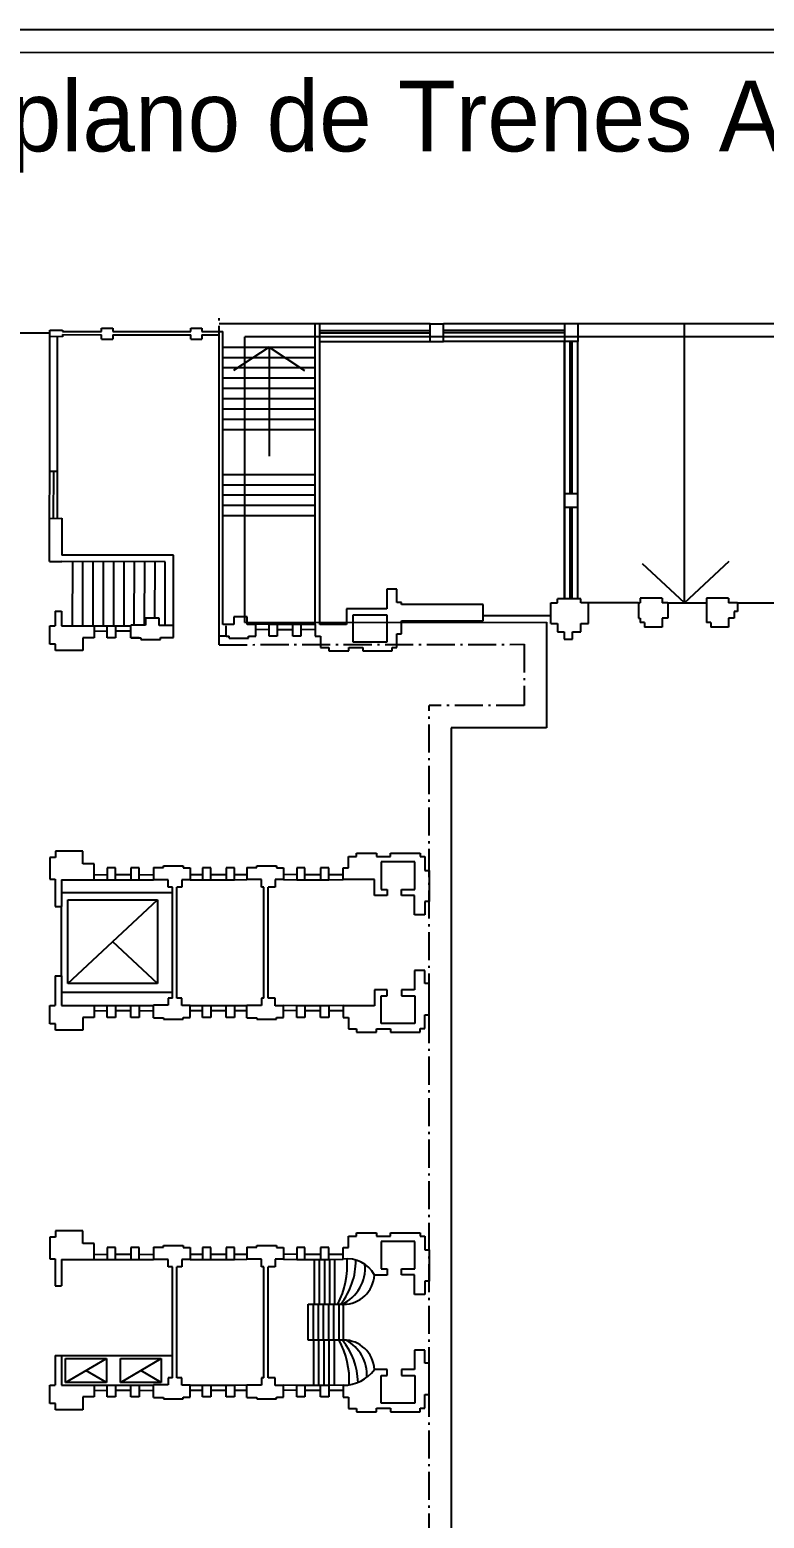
# Model space of a CAD drawing. Header units: metres. Extents: x -115 to 125, y -166 to 0.
# Drawn here: x -73.5 to -40.3, y -67.3 to 0 of the extents above; entities that cross this region are included whole.
import ezdxf

# ---------------------------------------------------------------- set-up
doc = ezdxf.new("R2010")
doc.units = ezdxf.units.M
doc.linetypes.add('DASHDOT2', pattern=[1.778, 1.27, -0.254, 0, -0.254])
for name, color, linetype in [('ADIF', 150, 'CONTINUOUS'), ('CALLES', 2, 'CONTINUOUS'), ('EDIFICIOS', 4, 'CONTINUOUS'), ('ESCALERA', 4, 'CONTINUOUS'), ('LIMITE', 2, 'DASHDOT2'), ('LINE_02', 2, 'CONTINUOUS'), ('MARCO', 9, 'Continuous'), ('ROTULOS', 250, 'Continuous')]:
    doc.layers.add(name, color=color, linetype=linetype)

msp = doc.modelspace()

# ---------------------------------------------------------------- linework, layer by layer
at = {"layer": 'ADIF', "color": 8}
for p, q in [((-63.743, -26.809), (-63.743, -13.894)), ((1.014, -13.894), (-63.743, -13.894)), ((-63.743, -26.809), (-50.11, -26.791)), ((-50.11, -26.791), (-50.11, -31.567)), ((-54.41, -31.567), (-54.41, -148.815)), ((-50.11, -31.567), (-54.41, -31.567))]:
    msp.add_line(p, q, dxfattribs=at)
at = {"layer": 'CALLES', "color": 8}
msp.add_line((-99.508, -1.033), (6.026, -1.008), dxfattribs=at)
at = {"layer": 'EDIFICIOS', "color": 8}
for p, q in [((-60.562, -26.877), (-60.562, -13.3)), ((-60.357, -13.3), (-60.562, -13.3)), ((-60.357, -26.897), (-60.357, -13.3)), ((-55.367, -14.1), (-55.367, -13.3)), ((-55.367, -13.3), (-54.767, -13.3)), ((-54.767, -14.1), (-54.767, -13.3)), ((-48.687, -13.3), (-49.287, -13.3)), ((-49.287, -13.3), (-49.287, -25.743)), ((-48.687, -13.3), (-48.687, -14.1)), ((-72.565, -13.72), (-74.373, -13.72)), ((-72.565, -13.582), (-71.998, -13.582)), ((-72.565, -19.965), (-72.565, -13.582)), ((-71.998, -13.88), (-72.565, -13.879)), ((-72.237, -13.902), (-72.237, -19.965)), ((-71.998, -13.582), (-71.998, -13.651)), ((-71.998, -13.582), (-71.998, -13.582)), ((-71.998, -13.651), (-70.228, -13.651)), ((-71.998, -13.78), (-71.998, -13.88)), ((-71.998, -13.78), (-70.228, -13.792)), ((-70.228, -13.651), (-70.228, -13.489)), ((-70.228, -13.489), (-69.727, -13.489)), ((-70.228, -13.999), (-70.228, -13.792)), ((-70.228, -13.999), (-69.727, -13.999)), ((-69.727, -13.489), (-69.727, -13.651)), ((-69.727, -13.651), (-66.199, -13.651)), ((-69.727, -13.792), (-69.727, -13.999)), ((-69.727, -13.792), (-66.199, -13.792)), ((-66.199, -13.651), (-66.199, -13.489)), ((-66.199, -13.489), (-65.698, -13.489)), ((-66.199, -13.999), (-66.199, -13.792)), ((-66.199, -13.999), (-65.698, -13.999)), ((-65.698, -13.489), (-65.698, -13.651)), ((-65.698, -13.651), (-64.743, -13.651)), ((-65.698, -13.792), (-65.698, -13.999)), ((-65.698, -13.792), (-64.914, -13.792)), ((-64.914, -27.424), (-64.914, -13.792)), ((-64.743, -26.893), (-64.743, -13.651)), ((-55.367, -14.1), (-54.767, -14.1)), ((-48.687, -14.1), (-49.287, -14.1)), ((-48.687, -14.1), (-49.287, -14.1)), ((-72.565, -19.965), (-72.237, -19.965)), ((-49.287, -21.593), (-49.287, -20.993)), ((-72.581, -22.102), (-72.03, -22.09)), ((-72.581, -24.048), (-72.581, -22.102)), ((-72.03, -22.09), (-72.03, -23.764)), ((-72.581, -24.048), (-72.03, -24.048)), ((-66.977, -23.764), (-72.03, -23.764)), ((-67.347, -24.057), (-72.03, -24.048)), ((-67.347, -26.941), (-67.347, -24.057)), ((-66.977, -27.484), (-66.977, -23.764)), ((-56.869, -25.306), (-57.333, -25.306)), ((-57.333, -25.306), (-57.333, -26.183)), ((-56.869, -25.9), (-56.869, -25.306)), ((-57.333, -26.181), (-59.144, -26.181)), ((-59.144, -26.181), (-59.144, -26.897)), ((-56.668, -25.9), (-56.869, -25.9)), ((-56.668, -25.989), (-56.668, -25.9)), ((-52.966, -25.989), (-56.668, -25.989)), ((-52.966, -26.729), (-52.966, -25.989)), ((-49.905, -25.91), (-49.606, -25.91)), ((-49.905, -26.856), (-49.905, -25.91)), ((-49.606, -25.91), (-49.606, -25.743)), ((-48.549, -25.743), (-49.606, -25.743)), ((-49.38, -25.743), (-49.38, -25.743)), ((-49.38, -25.743), (-49.38, -25.743)), ((-48.549, -25.91), (-48.549, -25.743)), ((-48.199, -25.91), (-48.549, -25.91)), ((-48.199, -26.859), (-48.199, -25.91)), ((-45.948, -25.91), (-45.869, -25.91)), ((-45.948, -25.91), (-45.948, -26.61)), ((-44.869, -25.71), (-45.869, -25.71)), ((-45.869, -25.71), (-45.869, -25.91)), ((-44.869, -25.71), (-44.869, -25.91)), ((-44.619, -25.91), (-44.869, -25.91)), ((-44.619, -25.91), (-44.619, -26.61)), ((-41.869, -25.71), (-42.869, -25.71)), ((-42.869, -25.71), (-42.869, -26.81)), ((-41.869, -25.71), (-41.869, -25.91)), ((-41.469, -25.91), (-41.869, -25.91)), ((-41.469, -25.91), (-41.469, -26.31)), ((-72.33, -26.294), (-72.33, -26.964)), ((-72.33, -26.294), (-72.044, -26.294)), ((-72.044, -26.294), (-72.044, -26.964)), ((-67.628, -26.608), (-68.235, -26.608)), ((-68.235, -26.608), (-68.235, -26.933)), ((-67.628, -26.941), (-67.628, -26.608)), ((-64.915, -27.441), (-64.915, -26.893)), ((-64.247, -26.893), (-64.743, -26.893)), ((-64.247, -26.554), (-64.247, -26.893)), ((-63.64, -26.554), (-64.247, -26.554)), ((-63.64, -26.901), (-63.64, -26.554)), ((-63.259, -26.901), (-63.64, -26.901)), ((-63.259, -27.43), (-63.259, -26.901)), ((-62.656, -27.424), (-62.656, -26.889)), ((-62.656, -26.889), (-62.286, -26.889)), ((-62.286, -26.889), (-62.286, -27.424)), ((-61.584, -26.889), (-61.215, -26.889)), ((-61.584, -27.423), (-61.584, -26.889)), ((-61.215, -26.889), (-61.215, -27.424)), ((-60.562, -26.897), (-60.562, -27.426)), ((-59.144, -26.897), (-60.357, -26.897)), ((-58.848, -27.703), (-58.848, -26.453)), ((-58.848, -26.453), (-57.322, -26.453)), ((-57.322, -26.453), (-57.322, -27.703)), ((-56.668, -27.312), (-56.668, -26.729)), ((-56.668, -26.729), (-52.966, -26.729)), ((-49.905, -26.856), (-49.608, -26.856)), ((-49.608, -26.856), (-49.608, -27.236)), ((-48.548, -26.859), (-48.199, -26.859)), ((-48.548, -26.942), (-48.548, -26.859)), ((-48.548, -27.226), (-48.548, -26.859)), ((-45.948, -26.61), (-45.869, -26.61)), ((-45.869, -26.61), (-45.869, -26.81)), ((-45.669, -26.81), (-45.869, -26.81)), ((-45.669, -26.81), (-45.669, -27.01)), ((-44.869, -26.61), (-44.869, -27.01)), ((-44.619, -26.61), (-44.869, -26.61)), ((-42.669, -26.81), (-42.869, -26.81)), ((-42.669, -26.81), (-42.669, -27.01)), ((-41.869, -26.61), (-41.869, -27.01)), ((-41.619, -26.61), (-41.869, -26.61)), ((-41.469, -26.31), (-41.619, -26.31)), ((-41.619, -26.31), (-41.619, -26.61)), ((-72.57, -27.789), (-72.57, -26.964)), ((-72.57, -26.964), (-72.33, -26.964)), ((-72.044, -26.964), (-70.568, -26.964)), ((-70.568, -27.496), (-71.069, -27.496)), ((-71.069, -27.496), (-71.069, -28.077)), ((-70.568, -26.964), (-70.568, -27.496)), ((-69.974, -27.496), (-69.974, -26.961)), ((-69.974, -26.961), (-69.604, -26.961)), ((-69.604, -27.496), (-69.974, -27.496)), ((-69.604, -26.961), (-69.604, -27.496)), ((-68.235, -26.933), (-68.902, -26.933)), ((-68.902, -27.496), (-68.902, -26.933)), ((-68.902, -27.496), (-68.902, -26.961)), ((-68.902, -27.496), (-68.45, -27.496)), ((-68.533, -27.496), (-68.902, -27.496)), ((-68.45, -27.496), (-68.45, -27.568)), ((-68.45, -27.568), (-67.569, -27.568)), ((-66.977, -26.941), (-67.628, -26.941)), ((-67.569, -27.568), (-67.569, -27.484)), ((-67.569, -27.484), (-66.977, -27.484)), ((-64.592, -27.424), (-64.914, -27.424)), ((-64.592, -27.43), (-64.592, -26.961)), ((-64.592, -27.43), (-64.462, -27.43)), ((-64.462, -27.513), (-64.462, -27.43)), ((-64.462, -27.513), (-63.581, -27.513)), ((-63.581, -27.43), (-63.259, -27.43)), ((-63.581, -27.513), (-63.581, -27.43)), ((-62.286, -27.424), (-62.656, -27.424)), ((-61.215, -27.424), (-61.584, -27.424)), ((-60.562, -27.426), (-60.324, -27.426)), ((-60.324, -27.426), (-60.324, -27.94)), ((-56.87, -27.934), (-56.87, -27.312)), ((-56.87, -27.312), (-56.668, -27.312)), ((-49.608, -27.236), (-49.298, -27.236)), ((-49.298, -27.236), (-49.298, -27.557)), ((-49.298, -27.557), (-48.93, -27.557)), ((-48.93, -27.226), (-48.548, -27.226)), ((-48.93, -27.557), (-48.93, -27.226)), ((-48.548, -26.942), (-48.548, -26.942)), ((-44.869, -27.01), (-45.669, -27.01)), ((-41.869, -27.01), (-42.669, -27.01)), ((-72.308, -27.789), (-72.57, -27.789)), ((-72.308, -28.077), (-72.308, -27.789)), ((-71.069, -28.077), (-72.308, -28.077)), ((-60.324, -27.94), (-59.956, -27.94)), ((-59.956, -27.94), (-59.956, -28.092)), ((-59.956, -28.092), (-59.051, -28.092)), ((-59.051, -27.937), (-58.419, -27.937)), ((-59.051, -28.092), (-59.051, -27.937)), ((-57.322, -27.703), (-58.848, -27.703)), ((-58.419, -27.937), (-58.419, -28.092)), ((-58.419, -28.092), (-57.084, -28.092)), ((-57.084, -27.934), (-56.87, -27.934)), ((-57.084, -28.092), (-57.084, -27.934)), ((-72.57, -37.434), (-72.57, -38.42)), ((-72.308, -37.434), (-72.57, -37.434)), ((-72.308, -37.147), (-72.308, -37.434)), ((-71.069, -37.147), (-72.308, -37.147)), ((-71.069, -37.728), (-71.069, -37.147)), ((-59.066, -37.389), (-58.697, -37.389)), ((-59.066, -37.903), (-59.066, -37.389)), ((-58.697, -37.237), (-57.792, -37.237)), ((-58.697, -37.389), (-58.697, -37.237)), ((-57.792, -37.237), (-57.792, -37.393)), ((-57.792, -37.393), (-57.161, -37.393)), ((-57.59, -37.626), (-57.59, -38.876)), ((-56.064, -37.626), (-57.59, -37.626)), ((-57.161, -37.237), (-55.826, -37.237)), ((-57.161, -37.393), (-57.161, -37.237)), ((-56.064, -38.874), (-56.064, -37.626)), ((-55.826, -37.237), (-55.826, -37.395)), ((-55.826, -37.395), (-55.612, -37.395)), ((-55.612, -37.395), (-55.612, -38.017)), ((-70.568, -37.728), (-71.069, -37.728)), ((-70.568, -38.447), (-70.568, -37.728)), ((-69.604, -37.906), (-69.974, -37.906)), ((-69.974, -37.906), (-69.974, -38.44)), ((-69.604, -38.44), (-69.604, -37.906)), ((-68.902, -37.906), (-68.902, -38.44)), ((-68.533, -37.906), (-68.902, -37.906)), ((-68.533, -38.44), (-68.533, -37.906)), ((-67.878, -37.888), (-67.878, -38.45)), ((-67.878, -37.888), (-67.425, -37.888)), ((-67.425, -37.816), (-66.544, -37.816)), ((-67.425, -37.888), (-67.425, -37.816)), ((-66.544, -37.816), (-66.544, -37.899)), ((-66.544, -37.899), (-66.223, -37.899)), ((-66.223, -37.899), (-66.223, -38.442)), ((-65.663, -37.906), (-65.663, -38.44)), ((-65.294, -37.906), (-65.663, -37.906)), ((-65.294, -38.44), (-65.294, -37.906)), ((-64.222, -37.906), (-64.592, -37.906)), ((-64.592, -37.906), (-64.592, -38.44)), ((-64.222, -38.44), (-64.222, -37.906)), ((-63.656, -37.888), (-63.204, -37.888)), ((-63.656, -37.888), (-63.656, -38.436)), ((-63.204, -37.888), (-63.204, -37.816)), ((-63.204, -37.816), (-62.323, -37.816)), ((-62.323, -37.816), (-62.323, -37.899)), ((-62.323, -37.899), (-62.001, -37.899)), ((-62.001, -37.899), (-62.001, -38.428)), ((-61.028, -37.906), (-61.397, -37.906)), ((-61.397, -37.906), (-61.397, -38.44)), ((-61.028, -38.44), (-61.028, -37.906)), ((-60.326, -37.906), (-60.326, -38.44)), ((-59.956, -37.906), (-60.326, -37.906)), ((-59.956, -38.44), (-59.956, -37.906)), ((-59.303, -37.903), (-59.066, -37.903)), ((-59.303, -38.432), (-59.303, -37.903)), ((-55.612, -38.017), (-55.41, -38.017)), ((-55.41, -38.017), (-55.41, -39.429)), ((-72.57, -38.42), (-72.33, -38.42)), ((-72.33, -38.42), (-72.33, -39.643)), ((-72.044, -38.447), (-72.044, -39.643)), ((-72.044, -38.447), (-70.568, -38.447)), ((-69.974, -38.44), (-69.604, -38.44)), ((-68.902, -38.44), (-68.533, -38.44)), ((-67.21, -38.45), (-67.878, -38.45)), ((-67.21, -38.776), (-67.21, -38.45)), ((-67.02, -38.776), (-67.21, -38.776)), ((-67.02, -43.794), (-67.02, -38.776)), ((-66.603, -38.776), (-66.831, -38.776)), ((-66.831, -43.794), (-66.831, -38.776)), ((-66.603, -38.442), (-66.603, -38.776)), ((-66.223, -38.442), (-66.603, -38.442)), ((-65.663, -38.44), (-65.294, -38.44)), ((-64.592, -38.44), (-64.222, -38.44)), ((-62.989, -38.436), (-63.656, -38.436)), ((-62.989, -38.776), (-62.989, -38.436)), ((-62.888, -38.776), (-62.989, -38.776)), ((-62.888, -43.794), (-62.888, -38.776)), ((-62.382, -38.776), (-62.698, -38.776)), ((-62.698, -43.794), (-62.698, -38.776)), ((-62.001, -38.428), (-62.382, -38.428)), ((-62.382, -38.428), (-62.382, -38.776)), ((-61.397, -38.44), (-61.028, -38.44)), ((-60.326, -38.44), (-59.956, -38.44)), ((-57.886, -38.432), (-59.303, -38.432)), ((-57.886, -39.148), (-57.886, -38.432)), ((-57.59, -38.876), (-57.315, -38.876)), ((-57.315, -38.876), (-57.315, -39.148)), ((-56.659, -38.874), (-56.064, -38.874)), ((-56.659, -39.146), (-56.659, -38.874)), ((-72.33, -39.643), (-72.044, -39.643)), ((-57.315, -39.148), (-57.886, -39.148)), ((-56.075, -39.146), (-56.659, -39.146)), ((-56.075, -40.023), (-56.075, -39.146)), ((-55.611, -39.429), (-55.611, -40.023)), ((-55.41, -39.429), (-55.611, -39.429)), ((-55.611, -40.023), (-56.075, -40.023)), ((-72.33, -42.785), (-72.33, -44.132)), ((-72.33, -42.785), (-72.044, -42.785)), ((-72.044, -42.785), (-72.044, -44.132)), ((-55.611, -42.546), (-56.075, -42.546)), ((-56.075, -42.546), (-56.075, -43.423)), ((-55.611, -43.14), (-55.611, -42.546)), ((-57.315, -43.421), (-57.886, -43.421)), ((-57.886, -43.421), (-57.886, -44.137)), ((-57.59, -44.943), (-57.59, -43.693)), ((-57.59, -43.693), (-57.315, -43.693)), ((-57.315, -43.693), (-57.315, -43.421)), ((-56.075, -43.423), (-56.659, -43.423)), ((-56.659, -43.423), (-56.659, -43.695)), ((-56.659, -43.695), (-56.064, -43.695)), ((-56.064, -43.695), (-56.064, -44.943)), ((-55.41, -43.14), (-55.611, -43.14)), ((-55.41, -44.552), (-55.41, -43.14)), ((-72.57, -44.957), (-72.57, -44.132)), ((-72.57, -44.132), (-72.33, -44.132)), ((-72.044, -44.132), (-70.568, -44.132)), ((-70.568, -44.132), (-70.568, -44.664)), ((-69.974, -44.663), (-69.974, -44.129)), ((-69.974, -44.129), (-69.604, -44.129)), ((-69.604, -44.129), (-69.604, -44.664)), ((-68.902, -44.129), (-68.533, -44.129)), ((-68.902, -44.663), (-68.902, -44.129)), ((-68.533, -44.129), (-68.533, -44.664)), ((-67.21, -44.119), (-67.878, -44.119)), ((-67.878, -44.681), (-67.878, -44.119)), ((-67.21, -43.794), (-67.21, -44.119)), ((-67.02, -43.794), (-67.21, -43.794)), ((-66.603, -43.794), (-66.831, -43.794)), ((-66.603, -44.127), (-66.603, -43.794)), ((-66.223, -44.127), (-66.603, -44.127)), ((-66.223, -44.67), (-66.223, -44.127)), ((-65.663, -44.663), (-65.663, -44.129)), ((-65.663, -44.129), (-65.294, -44.129)), ((-65.294, -44.129), (-65.294, -44.664)), ((-64.592, -44.663), (-64.592, -44.129)), ((-64.592, -44.129), (-64.222, -44.129)), ((-64.222, -44.129), (-64.222, -44.664)), ((-63.656, -44.681), (-63.656, -44.134)), ((-62.989, -44.134), (-63.656, -44.134)), ((-62.989, -43.794), (-62.989, -44.134)), ((-62.888, -43.794), (-62.989, -43.794)), ((-62.382, -43.794), (-62.698, -43.794)), ((-62.382, -44.141), (-62.382, -43.794)), ((-62.001, -44.141), (-62.382, -44.141)), ((-62.001, -44.67), (-62.001, -44.141)), ((-61.397, -44.663), (-61.397, -44.129)), ((-61.397, -44.129), (-61.028, -44.129)), ((-61.028, -44.129), (-61.028, -44.664)), ((-60.326, -44.129), (-59.956, -44.129)), ((-60.326, -44.663), (-60.326, -44.129)), ((-59.956, -44.129), (-59.956, -44.664)), ((-59.303, -44.137), (-59.303, -44.666)), ((-57.886, -44.137), (-59.303, -44.137)), ((-72.308, -44.957), (-72.57, -44.957)), ((-72.308, -45.244), (-72.308, -44.957)), ((-70.568, -44.664), (-71.069, -44.664)), ((-71.069, -44.664), (-71.069, -45.244)), ((-69.604, -44.664), (-69.974, -44.664)), ((-68.533, -44.664), (-68.902, -44.664)), ((-67.878, -44.681), (-67.425, -44.681)), ((-67.425, -44.681), (-67.425, -44.753)), ((-67.425, -44.753), (-66.544, -44.753)), ((-66.544, -44.753), (-66.544, -44.67)), ((-66.544, -44.67), (-66.223, -44.67)), ((-65.294, -44.664), (-65.663, -44.664)), ((-64.222, -44.664), (-64.592, -44.664)), ((-63.656, -44.681), (-63.204, -44.681)), ((-63.204, -44.681), (-63.204, -44.753)), ((-63.204, -44.753), (-62.323, -44.753)), ((-62.323, -44.67), (-62.001, -44.67)), ((-62.323, -44.753), (-62.323, -44.67)), ((-61.028, -44.664), (-61.397, -44.664)), ((-59.956, -44.664), (-60.326, -44.664)), ((-59.303, -44.666), (-59.066, -44.666)), ((-59.066, -44.666), (-59.066, -45.181)), ((-56.064, -44.943), (-57.59, -44.943)), ((-55.612, -44.552), (-55.41, -44.552)), ((-55.612, -45.174), (-55.612, -44.552)), ((-71.069, -45.244), (-72.308, -45.244)), ((-59.066, -45.181), (-58.697, -45.181)), ((-58.697, -45.181), (-58.697, -45.332)), ((-58.697, -45.332), (-57.792, -45.332)), ((-57.792, -45.332), (-57.792, -45.177)), ((-57.792, -45.177), (-57.161, -45.177)), ((-57.161, -45.177), (-57.161, -45.332)), ((-57.161, -45.332), (-55.826, -45.332)), ((-55.826, -45.332), (-55.826, -45.174)), ((-55.826, -45.174), (-55.612, -45.174)), ((-72.308, -54.315), (-72.308, -54.602)), ((-71.069, -54.315), (-72.308, -54.315)), ((-71.069, -54.895), (-71.069, -54.315)), ((-58.697, -54.405), (-57.792, -54.405)), ((-58.697, -54.557), (-58.697, -54.405)), ((-57.792, -54.405), (-57.792, -54.56)), ((-57.161, -54.405), (-55.826, -54.405)), ((-57.161, -54.56), (-57.161, -54.405)), ((-55.826, -54.405), (-55.826, -54.563)), ((-72.57, -54.602), (-72.57, -55.588)), ((-72.308, -54.602), (-72.57, -54.602)), ((-70.568, -54.895), (-71.069, -54.895)), ((-70.568, -55.614), (-70.568, -54.895)), ((-69.604, -55.073), (-69.974, -55.073)), ((-69.974, -55.074), (-69.974, -55.608)), ((-69.604, -55.608), (-69.604, -55.073)), ((-68.533, -55.073), (-68.902, -55.073)), ((-68.902, -55.074), (-68.902, -55.608)), ((-68.533, -55.608), (-68.533, -55.073)), ((-67.878, -55.056), (-67.878, -55.618)), ((-67.878, -55.056), (-67.425, -55.056)), ((-67.425, -54.984), (-66.544, -54.984)), ((-67.425, -55.056), (-67.425, -54.984)), ((-66.544, -54.984), (-66.544, -55.067)), ((-66.544, -55.067), (-66.223, -55.067)), ((-66.223, -55.067), (-66.223, -55.61)), ((-65.294, -55.073), (-65.663, -55.073)), ((-65.663, -55.074), (-65.663, -55.608)), ((-65.294, -55.608), (-65.294, -55.073)), ((-64.222, -55.073), (-64.592, -55.073)), ((-64.592, -55.074), (-64.592, -55.608)), ((-64.222, -55.608), (-64.222, -55.073)), ((-63.656, -55.056), (-63.204, -55.056)), ((-63.656, -55.056), (-63.656, -55.604)), ((-63.204, -55.056), (-63.204, -54.984)), ((-63.204, -54.984), (-62.323, -54.984)), ((-62.323, -54.984), (-62.323, -55.067)), ((-62.323, -55.067), (-62.001, -55.067)), ((-62.001, -55.067), (-62.001, -55.596)), ((-61.028, -55.073), (-61.397, -55.073)), ((-61.397, -55.074), (-61.397, -55.608)), ((-61.028, -55.608), (-61.028, -55.073)), ((-59.956, -55.073), (-60.326, -55.073)), ((-60.326, -55.074), (-60.326, -55.608)), ((-59.956, -55.608), (-59.956, -55.073)), ((-59.303, -55.071), (-59.066, -55.071)), ((-59.303, -55.6), (-59.303, -55.071)), ((-59.066, -54.557), (-58.697, -54.557)), ((-59.066, -55.071), (-59.066, -54.557)), ((-57.792, -54.56), (-57.161, -54.56)), ((-57.59, -54.794), (-57.59, -56.044)), ((-56.064, -54.794), (-57.59, -54.794)), ((-56.064, -56.042), (-56.064, -54.794)), ((-55.826, -54.563), (-55.612, -54.563)), ((-55.612, -54.563), (-55.612, -55.185)), ((-55.612, -55.185), (-55.41, -55.185)), ((-55.41, -55.185), (-55.41, -56.597)), ((-72.57, -55.588), (-72.33, -55.588)), ((-72.33, -55.588), (-72.33, -56.811)), ((-72.044, -55.614), (-72.044, -56.811)), ((-72.044, -55.614), (-70.568, -55.614)), ((-69.974, -55.608), (-69.604, -55.608)), ((-68.902, -55.608), (-68.533, -55.608)), ((-67.21, -55.618), (-67.878, -55.618)), ((-67.21, -55.943), (-67.21, -55.618)), ((-66.603, -55.61), (-66.603, -55.943)), ((-66.223, -55.61), (-66.603, -55.61)), ((-65.663, -55.608), (-65.294, -55.608)), ((-64.592, -55.608), (-64.222, -55.608)), ((-62.989, -55.604), (-63.656, -55.604)), ((-62.989, -55.943), (-62.989, -55.604)), ((-62.001, -55.596), (-62.382, -55.596)), ((-62.382, -55.596), (-62.382, -55.943)), ((-61.397, -55.608), (-61.028, -55.608)), ((-60.326, -55.608), (-59.956, -55.608)), ((-67.02, -55.943), (-67.21, -55.943)), ((-67.02, -60.961), (-67.02, -55.943)), ((-66.603, -55.943), (-66.831, -55.943)), ((-66.831, -60.961), (-66.831, -55.943)), ((-62.888, -55.943), (-62.989, -55.943)), ((-62.888, -60.961), (-62.888, -55.943)), ((-62.382, -55.943), (-62.698, -55.943)), ((-62.698, -60.961), (-62.698, -55.943)), ((-57.315, -56.316), (-57.886, -56.316)), ((-57.59, -56.044), (-57.315, -56.044)), ((-57.315, -56.044), (-57.315, -56.316)), ((-56.659, -56.042), (-56.064, -56.042)), ((-56.659, -56.314), (-56.659, -56.042)), ((-56.075, -56.314), (-56.659, -56.314)), ((-56.075, -57.191), (-56.075, -56.314)), ((-72.33, -56.811), (-72.044, -56.811)), ((-55.611, -57.191), (-56.075, -57.191)), ((-55.611, -56.597), (-55.611, -57.191)), ((-55.41, -56.597), (-55.611, -56.597)), ((-55.611, -59.714), (-56.075, -59.714)), ((-56.075, -59.714), (-56.075, -60.591)), ((-55.611, -60.308), (-55.611, -59.714)), ((-72.33, -59.953), (-72.33, -61.3)), ((-72.33, -59.953), (-72.044, -59.953)), ((-72.044, -59.953), (-72.044, -61.3)), ((-55.41, -60.308), (-55.611, -60.308)), ((-55.41, -61.72), (-55.41, -60.308)), ((-67.21, -60.961), (-67.21, -61.287)), ((-67.02, -60.961), (-67.21, -60.961)), ((-66.603, -60.961), (-66.831, -60.961)), ((-66.603, -61.295), (-66.603, -60.961)), ((-62.989, -60.961), (-62.989, -61.301)), ((-62.888, -60.961), (-62.989, -60.961)), ((-62.382, -60.961), (-62.698, -60.961)), ((-62.382, -61.309), (-62.382, -60.961)), ((-57.315, -60.589), (-57.886, -60.589)), ((-57.59, -60.861), (-57.315, -60.861)), ((-57.59, -62.111), (-57.59, -60.861)), ((-57.315, -60.861), (-57.315, -60.589)), ((-56.075, -60.591), (-56.659, -60.591)), ((-56.659, -60.591), (-56.659, -60.863)), ((-56.659, -60.863), (-56.064, -60.863)), ((-56.064, -60.863), (-56.064, -62.111)), ((-72.57, -61.3), (-72.33, -61.3)), ((-72.57, -62.125), (-72.57, -61.3)), ((-72.044, -61.3), (-70.568, -61.3)), ((-70.568, -61.832), (-71.069, -61.832)), ((-71.069, -61.832), (-71.069, -62.412)), ((-70.568, -61.3), (-70.568, -61.832)), ((-69.974, -61.831), (-69.974, -61.297)), ((-69.974, -61.297), (-69.604, -61.297)), ((-69.604, -61.831), (-69.974, -61.831)), ((-69.604, -61.297), (-69.604, -61.831)), ((-68.902, -61.297), (-68.533, -61.297)), ((-68.902, -61.831), (-68.902, -61.297)), ((-68.533, -61.831), (-68.902, -61.831)), ((-68.533, -61.297), (-68.533, -61.831)), ((-67.21, -61.287), (-67.878, -61.287)), ((-67.878, -61.849), (-67.878, -61.287)), ((-67.878, -61.849), (-67.425, -61.849)), ((-67.425, -61.849), (-67.425, -61.921)), ((-67.425, -61.921), (-66.544, -61.921)), ((-66.223, -61.295), (-66.603, -61.295)), ((-66.544, -61.838), (-66.223, -61.838)), ((-66.544, -61.921), (-66.544, -61.838)), ((-66.223, -61.838), (-66.223, -61.295)), ((-65.663, -61.831), (-65.663, -61.297)), ((-65.663, -61.297), (-65.294, -61.297)), ((-65.294, -61.831), (-65.663, -61.831)), ((-65.294, -61.297), (-65.294, -61.831)), ((-64.592, -61.831), (-64.592, -61.297)), ((-64.592, -61.297), (-64.222, -61.297)), ((-64.222, -61.831), (-64.592, -61.831)), ((-64.222, -61.297), (-64.222, -61.831)), ((-63.656, -61.849), (-63.656, -61.301)), ((-62.989, -61.301), (-63.656, -61.301)), ((-63.656, -61.849), (-63.204, -61.849)), ((-63.204, -61.849), (-63.204, -61.921)), ((-63.204, -61.921), (-62.323, -61.921)), ((-62.001, -61.309), (-62.382, -61.309)), ((-62.323, -61.838), (-62.001, -61.838)), ((-62.323, -61.921), (-62.323, -61.838)), ((-62.001, -61.838), (-62.001, -61.309)), ((-61.397, -61.831), (-61.397, -61.297)), ((-61.397, -61.297), (-61.028, -61.297)), ((-61.028, -61.831), (-61.397, -61.831)), ((-61.028, -61.297), (-61.028, -61.831)), ((-60.326, -61.297), (-59.956, -61.297)), ((-60.326, -61.831), (-60.326, -61.297)), ((-59.956, -61.831), (-60.326, -61.831)), ((-59.956, -61.297), (-59.956, -61.831)), ((-59.303, -61.305), (-59.303, -61.834)), ((-59.303, -61.834), (-59.066, -61.834)), ((-59.066, -61.834), (-59.066, -62.348)), ((-55.612, -61.72), (-55.41, -61.72)), ((-55.612, -62.342), (-55.612, -61.72)), ((-72.308, -62.125), (-72.57, -62.125)), ((-72.308, -62.412), (-72.308, -62.125)), ((-71.069, -62.412), (-72.308, -62.412)), ((-59.066, -62.348), (-58.697, -62.348)), ((-58.697, -62.348), (-58.697, -62.5)), ((-58.697, -62.5), (-57.792, -62.5)), ((-57.792, -62.5), (-57.792, -62.344)), ((-57.792, -62.344), (-57.161, -62.344)), ((-56.064, -62.111), (-57.59, -62.111)), ((-57.161, -62.344), (-57.161, -62.5)), ((-57.161, -62.5), (-55.826, -62.5)), ((-55.826, -62.5), (-55.826, -62.342)), ((-55.826, -62.342), (-55.612, -62.342))]:
    msp.add_line(p, q, dxfattribs=at)
msp.add_lwpolyline([(-49.287, -21.593), (-48.687, -21.593), (-48.687, -20.993), (-49.287, -20.993)], dxfattribs=at)
for centre, radius, start, end in [((-59.108, -56.975), 1.389, 28.32955, 98.07911), ((-59.303, -59.543), 1.762, -90, -36.40865)]:
    msp.add_arc(centre, radius, start, end, dxfattribs=at)
at = {"layer": 'ESCALERA', "color": 8}
for p, q in [((-39.05, -13.3), (-48.687, -13.3)), ((-43.869, -25.91), (-43.869, -13.3)), ((-64.743, -14.35), (-60.562, -14.35)), ((-62.652, -14.35), (-64.26, -15.41)), ((-62.652, -14.35), (-62.652, -19.288)), ((-62.652, -14.35), (-61.045, -15.41)), ((-64.743, -14.816), (-60.562, -14.816)), ((-64.743, -15.281), (-60.562, -15.281)), ((-64.743, -15.746), (-60.562, -15.746)), ((-64.743, -16.211), (-60.562, -16.211)), ((-64.743, -16.677), (-60.562, -16.677)), ((-64.743, -17.142), (-60.562, -17.142)), ((-64.743, -17.607), (-60.562, -17.607)), ((-64.743, -18.072), (-60.562, -18.072)), ((-64.743, -20.108), (-60.562, -20.108)), ((-64.743, -20.574), (-60.562, -20.574)), ((-64.743, -21.039), (-60.562, -21.039)), ((-64.743, -21.504), (-60.562, -21.504)), ((-64.743, -21.969), (-60.562, -21.969)), ((-71.539, -26.964), (-71.534, -24.049)), ((-71.074, -26.964), (-71.069, -24.05)), ((-70.609, -26.964), (-70.603, -24.051)), ((-70.144, -26.96), (-70.138, -24.052)), ((-69.678, -26.961), (-69.673, -24.053)), ((-69.213, -26.958), (-69.208, -24.054)), ((-68.748, -26.933), (-68.742, -24.055)), ((-68.283, -26.933), (-68.277, -24.055)), ((-67.817, -26.608), (-67.812, -24.056)), ((-67.817, -26.608), (-67.812, -24.056)), ((-67.817, -26.608), (-67.812, -24.056)), ((-43.869, -25.91), (-45.766, -24.156)), ((-43.869, -25.91), (-41.836, -24.032)), ((-45.948, -25.91), (-48.199, -25.91)), ((-44.619, -25.91), (-42.869, -25.91)), ((-41.469, -25.91), (-39.457, -25.91)), ((-60.603, -57.642), (-60.603, -55.608)), ((-60.371, -57.642), (-60.371, -55.608)), ((-60.138, -57.642), (-60.138, -55.608)), ((-59.906, -57.642), (-59.906, -55.608)), ((-59.673, -57.642), (-59.673, -55.608)), ((-60.883, -59.257), (-60.883, -57.642)), ((-60.883, -57.642), (-59.295, -57.642)), ((-60.65, -59.257), (-60.65, -57.642)), ((-60.418, -59.257), (-60.418, -57.642)), ((-60.185, -59.257), (-60.185, -57.642)), ((-59.953, -59.257), (-59.953, -57.642)), ((-59.72, -59.257), (-59.72, -57.642)), ((-59.487, -59.257), (-59.487, -57.642)), ((-59.295, -57.642), (-59.295, -59.257)), ((-59.295, -59.257), (-60.883, -59.257)), ((-60.631, -61.291), (-60.631, -59.257)), ((-60.398, -61.291), (-60.398, -59.257)), ((-60.166, -61.291), (-60.166, -59.257)), ((-59.933, -61.291), (-59.933, -59.257)), ((-59.7, -61.291), (-59.7, -59.257))]:
    msp.add_line(p, q, dxfattribs=at)
for centre, radius, start, end in [((-62.991, -55.858), 3.877, -27.39621, 4.01936), ((-61.967, -55.651), 3.239, -37.93584, 0.20508), ((-60.124, -55.999), 1.814, -64.96948, 5.23443), ((-59.295, -56.23), 1.411, -90, -3.47166), ((-62.899, -61.098), 3.877, -2.72484, 28.37136), ((-61.867, -61.269), 3.239, 1.73928, 38.41693), ((-59.295, -60.668), 1.411, 3.21699, 90), ((-60.038, -60.857), 1.814, -2.53387, 61.55564)]:
    msp.add_arc(centre, radius, start, end, dxfattribs=at)
at = {"layer": 'LIMITE', "color": 8}
for p, q in [((-64.914, -27.811), (-64.914, -12.906)), ((-64.914, -27.811), (-51.11, -27.793)), ((-51.11, -27.793), (-51.11, -30.567)), ((-51.11, -30.567), (-55.41, -30.567)), ((-55.41, -113.439), (-55.41, -30.567))]:
    msp.add_line(p, q, dxfattribs=at)
at = {"layer": 'LINE_02', "color": 8}
for p, q in [((-60.562, -13.3), (-64.914, -13.3)), ((-55.367, -13.3), (-60.357, -13.3)), ((-49.287, -13.3), (-54.767, -13.3)), ((-60.357, -13.6), (-55.367, -13.6)), ((-60.357, -13.7), (-55.367, -13.7)), ((-60.357, -14.1), (-55.367, -14.1)), ((-49.287, -13.6), (-54.767, -13.6)), ((-49.287, -13.7), (-54.767, -13.7)), ((-49.287, -14.1), (-54.767, -14.1)), ((-49.287, -20.993), (-49.287, -14.1)), ((-49.037, -20.993), (-49.037, -14.1)), ((-48.937, -20.993), (-48.937, -14.1)), ((-48.687, -20.993), (-48.687, -14.1)), ((-72.581, -22.102), (-72.565, -19.965)), ((-72.407, -22.102), (-72.391, -19.965)), ((-72.237, -19.965), (-72.237, -22.094)), ((-49.287, -25.713), (-49.287, -21.593)), ((-49.037, -25.713), (-49.037, -21.593)), ((-48.937, -25.713), (-48.937, -21.593)), ((-48.687, -25.713), (-48.687, -21.593)), ((-63.252, -26.873), (-62.649, -26.885)), ((-62.284, -26.885), (-61.582, -26.885)), ((-61.215, -26.885), (-60.562, -26.877)), ((-49.905, -26.506), (-52.966, -26.506)), ((-70.568, -26.964), (-69.974, -26.958)), ((-70.566, -27.197), (-69.971, -27.19)), ((-69.601, -26.958), (-68.9, -26.958)), ((-69.601, -27.19), (-68.9, -27.19)), ((-63.257, -27.106), (-62.653, -27.118)), ((-62.284, -27.118), (-61.582, -27.118)), ((-61.212, -27.118), (-60.559, -27.11)), ((-70.571, -38.214), (-69.976, -38.208)), ((-69.604, -38.208), (-68.902, -38.208)), ((-68.529, -38.208), (-67.874, -38.218)), ((-66.223, -38.21), (-65.664, -38.208)), ((-65.294, -38.208), (-64.592, -38.208)), ((-64.224, -38.208), (-63.658, -38.203)), ((-61.996, -38.195), (-61.393, -38.208)), ((-61.028, -38.208), (-60.326, -38.208)), ((-59.959, -38.208), (-59.306, -38.2)), ((-72.044, -39.024), (-67.02, -39.024)), ((-70.568, -38.447), (-69.974, -38.44)), ((-69.604, -38.44), (-68.902, -38.44)), ((-68.533, -38.44), (-67.878, -38.45)), ((-66.223, -38.442), (-65.663, -38.44)), ((-65.294, -38.44), (-64.592, -38.44)), ((-64.222, -38.44), (-63.656, -38.436)), ((-62.001, -38.428), (-61.397, -38.44)), ((-61.028, -38.44), (-60.326, -38.44)), ((-59.956, -38.44), (-59.303, -38.432)), ((-72.044, -42.785), (-72.044, -39.643)), ((-71.758, -43.136), (-71.758, -39.35)), ((-71.758, -39.35), (-67.694, -39.35)), ((-71.758, -43.136), (-67.694, -39.35)), ((-67.694, -39.35), (-67.694, -43.133)), ((-67.694, -43.133), (-69.726, -41.243)), ((-72.044, -43.527), (-67.02, -43.527)), ((-67.694, -43.133), (-71.758, -43.136)), ((-70.568, -44.132), (-69.974, -44.125)), ((-70.566, -44.364), (-69.971, -44.358)), ((-69.601, -44.125), (-68.9, -44.125)), ((-69.601, -44.358), (-68.9, -44.358)), ((-68.53, -44.358), (-67.875, -44.368)), ((-68.526, -44.125), (-67.872, -44.135)), ((-66.221, -44.128), (-65.662, -44.125)), ((-66.22, -44.36), (-65.661, -44.358)), ((-65.291, -44.125), (-64.589, -44.125)), ((-65.291, -44.358), (-64.589, -44.358)), ((-64.222, -44.125), (-63.656, -44.121)), ((-64.22, -44.358), (-63.654, -44.354)), ((-61.999, -44.346), (-61.395, -44.358)), ((-61.994, -44.113), (-61.39, -44.125)), ((-61.025, -44.125), (-60.324, -44.125)), ((-61.025, -44.358), (-60.324, -44.358)), ((-59.957, -44.125), (-59.304, -44.117)), ((-59.954, -44.358), (-59.301, -44.35)), ((-70.571, -55.382), (-69.976, -55.375)), ((-70.568, -55.614), (-69.974, -55.608)), ((-69.604, -55.375), (-68.902, -55.375)), ((-69.604, -55.608), (-68.902, -55.608)), ((-68.533, -55.608), (-67.878, -55.618)), ((-68.529, -55.375), (-67.874, -55.385)), ((-66.223, -55.377), (-65.664, -55.375)), ((-66.223, -55.61), (-65.663, -55.608)), ((-65.294, -55.375), (-64.592, -55.375)), ((-65.294, -55.608), (-64.592, -55.608)), ((-64.224, -55.375), (-63.658, -55.371)), ((-64.222, -55.608), (-63.656, -55.604)), ((-62.001, -55.596), (-61.397, -55.608)), ((-61.996, -55.363), (-61.393, -55.375)), ((-61.028, -55.375), (-60.326, -55.375)), ((-61.028, -55.608), (-60.326, -55.608)), ((-59.959, -55.375), (-59.306, -55.367)), ((-59.956, -55.608), (-59.303, -55.6)), ((-72.044, -59.953), (-67.02, -59.953)), ((-71.86, -61.18), (-71.86, -60.09)), ((-71.86, -61.18), (-70.012, -60.09)), ((-71.86, -60.09), (-70.012, -60.09)), ((-70.012, -60.09), (-70.012, -61.18)), ((-69.378, -61.18), (-69.378, -60.09)), ((-69.378, -60.09), (-67.531, -60.09)), ((-69.378, -61.18), (-67.531, -60.09)), ((-67.531, -60.09), (-67.531, -61.18)), ((-70.012, -61.18), (-71.86, -61.18)), ((-70.012, -61.18), (-70.936, -60.635)), ((-67.531, -61.18), (-69.378, -61.18)), ((-67.531, -61.18), (-68.454, -60.635)), ((-70.568, -61.3), (-69.974, -61.293)), ((-70.566, -61.532), (-69.971, -61.526)), ((-69.601, -61.293), (-68.9, -61.293)), ((-69.601, -61.526), (-68.9, -61.526)), ((-68.53, -61.526), (-67.875, -61.536)), ((-68.526, -61.293), (-67.872, -61.303)), ((-66.221, -61.295), (-65.662, -61.293)), ((-66.22, -61.528), (-65.661, -61.526)), ((-65.291, -61.293), (-64.589, -61.293)), ((-65.291, -61.526), (-64.589, -61.526)), ((-64.222, -61.293), (-63.656, -61.289)), ((-64.22, -61.526), (-63.654, -61.521)), ((-61.999, -61.513), (-61.395, -61.526)), ((-61.994, -61.281), (-61.39, -61.293)), ((-61.025, -61.293), (-60.324, -61.293)), ((-61.025, -61.526), (-60.324, -61.526)), ((-59.957, -61.293), (-59.304, -61.285)), ((-59.954, -61.526), (-59.301, -61.518))]:
    msp.add_line(p, q, dxfattribs=at)
at = {"layer": 'MARCO'}
msp.add_lwpolyline([(-115, -166), (125, -166), (125, 0), (-115, 0)], close=True, dxfattribs=at)

# ---------------------------------------------------------------- texts
at = {"layer": 'ROTULOS'}
msp.add_text('HALL DEL ROCA - plano de Trenes Argentinos (2026)', height=3.2, dxfattribs=at).set_placement((-112, -5.5))

doc.saveas('drawing.dxf')
